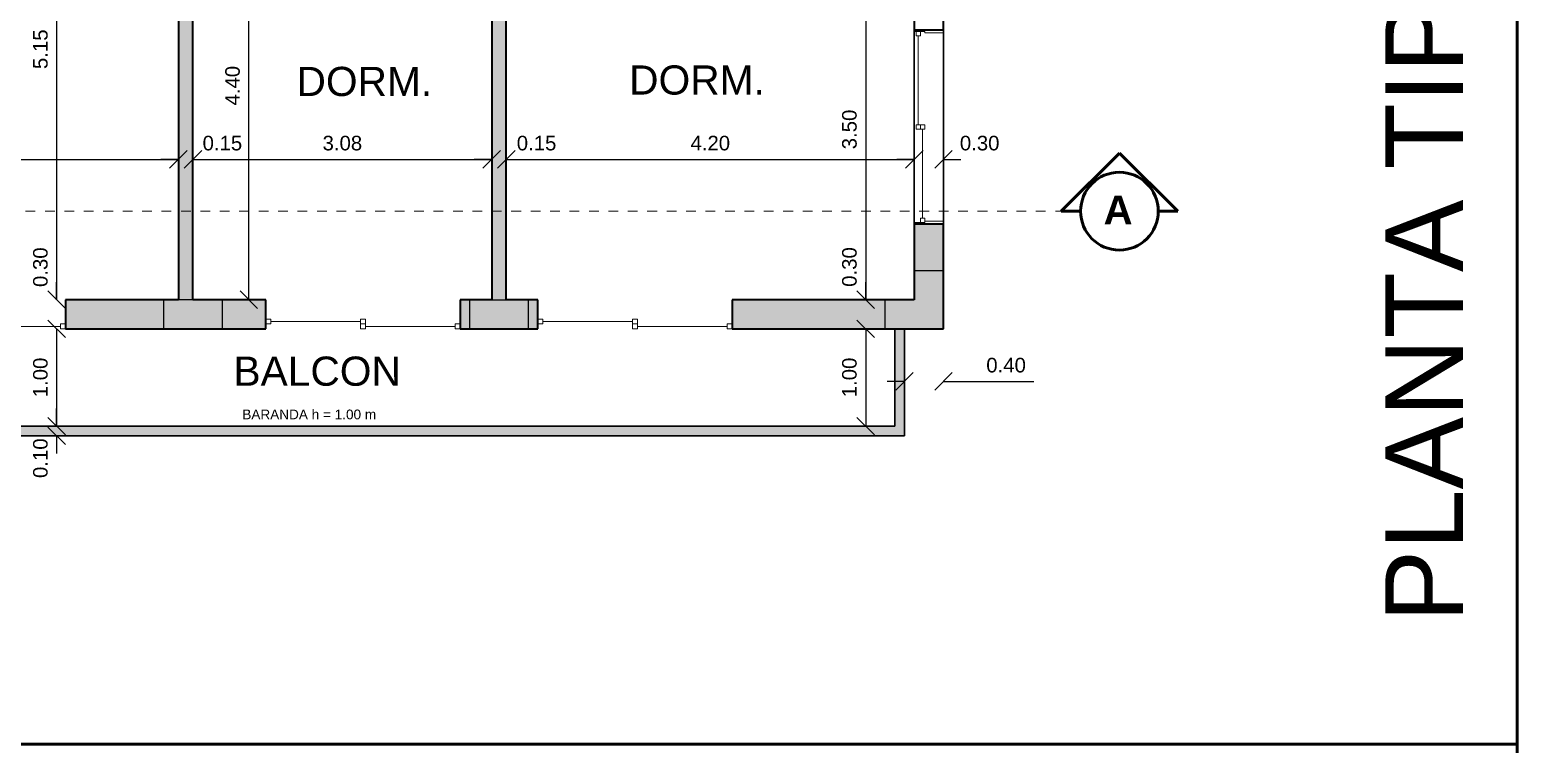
# Model space of a CAD drawing. Header units: metres. Extents: x 42 to 294, y -52 to 32.
# Drawn here: x 194.48 to 209.79, y 3.34 to 10.69 of the extents above; entities that cross this region are included whole.
import ezdxf

# ---------------------------------------------------------------- set-up
doc = ezdxf.new("R2010")
doc.units = ezdxf.units.M
doc.header["$LTSCALE"] = 0.15
doc.linetypes.add('Trazo punto', pattern=[0.015875, 0.00635, -0.004763, 0, -0.004763])
doc.layers.get('0').update_dxf_attribs({"lineweight": 20})
for name, color, linetype, lineweight in [('A-----SYP', 6, 'Continuous', 50), ('A-DOORSYM', 1, 'Continuous', 9), ('A-ELEVOTM', 1, 'Continuous', 9), ('A-GLAZIDM', 6, 'Continuous', 9), ('A-WALL', 2, 'Continuous', 30), ('RECUADRO', 82, 'Continuous', 50)]:
    doc.layers.add(name, color=color, linetype=linetype, lineweight=lineweight)
doc.layers.add('Hatch', color=8, linetype='Continuous')
doc.layers.add('MUROS', color=11, linetype='Continuous')
doc.styles.get("Standard").update_dxf_attribs({"font": 'arial.ttf', "height": 0.15})
doc.dimstyles.new('Copy of Annotative', dxfattribs={"dimtxt": 0.15, "dimasz": 0.18, "dimexe": 0.18, "dimexo": 0.0625, "dimgap": 0.09, "dimtad": 1, "dimzin": 0, "dimdsep": 46, "dimtxsty": 'Standard', "dimblk": 'OBLIQUE', "dimcen": 0.09, "dimse1": 1, "dimse2": 1, "dimadec": 0, "dimazin": 0, "dimtfac": 1, "dimtofl": 0, "dimtmove": 0, "dimatfit": 3, "dimfxl": 1, "dimtolj": 1, "dimtzin": 0, "dimarcsym": 0})

# ---------------------------------------------------------------- blocks, each defined once
blk = doc.blocks.new('Deslizante-2 Paneles - 2000 x 2100mm-72-02 Primer piso')
at = {"layer": 'A-DOORSYM', "lineweight": 13}
for p, q in [((-1, 0.277), (-1, 0.227)), ((-1, 0.277), (-0.95, 0.277)), ((-1, 0.227), (-0.95, 0.227)), ((-0.95, 0.277), (-0.95, 0.227)), ((-0.0254, 0.277), (-0.0254, 0.227)), ((-0.0254, 0.277), (0.0254, 0.277)), ((-0.0254, 0.227), (-0.0254, 0.177)), ((-0.0254, 0.227), (0.0254, 0.227)), ((-0.0254, 0.227), (0.0254, 0.227)), ((-0.0254, 0.177), (0.0254, 0.177)), ((0.0254, 0.277), (0.0254, 0.227)), ((0.0254, 0.227), (0.0254, 0.177)), ((0.9492, 0.227), (0.9492, 0.177)), ((0.9492, 0.227), (1, 0.227)), ((0.9492, 0.177), (1, 0.177)), ((1, 0.227), (1, 0.177))]:
    blk.add_line(p, q, dxfattribs=at)
at = {"layer": 'A-ELEVOTM'}
for p, q in [((-0.95, 0.252), (-0.0254, 0.252)), ((0.0254, 0.202), (0.9492, 0.202))]:
    blk.add_line(p, q, dxfattribs=at)
blk = doc.blocks.new('Deslizante con cubrejuntas - 2000 x 1200mm-40-02 Primer piso')
at = {"layer": 'A-GLAZIDM', "lineweight": 13}
for p, q in [((-1, 0.15), (-0.98095, 0.15)), ((-0.98095, 0.15), (-0.98095, 0.04205)), ((-0.9365, 0.0865), (-0.98095, 0.0865)), ((-0.98095, 0.04205), (-0.96825, 0.04205)), ((-0.96825, 0.04205), (-0.9365, 0.04205)), ((-0.96825, 0.04205), (-0.96825, -0.15)), ((-0.9365, 0.04205), (-0.9365, 0.0865)), ((-0.022225, 0.064275), (-0.9365, 0.064275)), ((-0.022225, 0.13095), (-0.022225, 0.04205)), ((0.022225, 0.13095), (-0.022225, 0.13095)), ((0.022225, 0.0865), (-0.022225, 0.0865)), ((-0.022225, 0.04205), (0.022225, 0.04205)), ((0.022225, 0.04205), (0.022225, 0.13095)), ((0.022225, 0.108725), (0.9365, 0.108725)), ((0.9365, 0.13095), (0.9365, 0.0865)), ((0.98095, 0.13095), (0.9365, 0.13095)), ((0.9365, 0.0865), (0.98095, 0.0865)), ((0.96825, 0.04205), (0.96825, -0.15)), ((0.98095, 0.04205), (0.96825, 0.04205)), ((0.98095, 0.15), (0.98095, 0.04205)), ((1, 0.15), (0.98095, 0.15)), ((1, -0.15), (1, 0.15)), ((-0.96825, -0.15), (-1, -0.15)), ((0.96825, -0.15), (1, -0.15))]:
    blk.add_line(p, q, dxfattribs=at)
blk = doc.blocks.new('Sección - Extremo de sección-3896-02 Primer piso')
at = {"layer": 'A-----SYP'}
for p, q in [((-0.006, 0.00598), (-0.012, 0)), ((0, 0), (-0.006, 0.00598)), ((-0.012, 0), (-0.01, 0)), ((-0.002, 0), (0, 0))]:
    blk.add_line(p, q, dxfattribs=at)
blk.add_circle((-0.006, 0), 0.004, dxfattribs=at)
blk.add_arc((-0.006, 0), 0.004, 0, 180, dxfattribs=at)
blk = doc.blocks.new('_Oblique')
at = {"color": 0, "linetype": 'ByBlock', "lineweight": -2}
blk.add_line((-0.5, -0.5), (0.5, 0.5), dxfattribs=at)
blk = doc.blocks.new('*D2772')
at = {"color": 0, "lineweight": -2, "transparency": 16777216}
blk.add_line((191.759, 9.355), (196.009, 9.355), dxfattribs=at)
at = {"layer": 'Defpoints', "color": 0, "transparency": 16777216}
for p in [(191.759, 9.358), (196.009, 9.367), (196.009, 9.355)]:
    blk.add_point(p, dxfattribs=at)
at = {"color": 0, "lineweight": -2, "transparency": 16777216, "xscale": 0.18, "yscale": 0.18, "zscale": 0.18, "rotation": 180}
blk.add_blockref('_Oblique', (191.759, 9.355), dxfattribs=at)
at = {"color": 0, "lineweight": -2, "transparency": 16777216, "xscale": 0.18, "yscale": 0.18, "zscale": 0.18}
blk.add_blockref('_Oblique', (196.009, 9.355), dxfattribs=at)
at = {"color": 0, "transparency": 16777216, "insert": (193.884, 9.521), "char_height": 0.15, "attachment_point": 5}
blk.add_mtext('\\A1;4.25', dxfattribs=at)
blk = doc.blocks.new('*D2773')
at = {"color": 0, "lineweight": -2, "transparency": 16777216}
for p, q in [((196.009, 9.355), (195.829, 9.355)), ((196.159, 9.355), (196.339, 9.355))]:
    blk.add_line(p, q, dxfattribs=at)
at = {"layer": 'Defpoints', "color": 0, "transparency": 16777216}
for p in [(196.009, 9.367), (196.159, 9.363), (196.159, 9.355)]:
    blk.add_point(p, dxfattribs=at)
at = {"color": 0, "lineweight": -2, "transparency": 16777216, "xscale": 0.18, "yscale": 0.18, "zscale": 0.18}
blk.add_blockref('_Oblique', (196.009, 9.355), dxfattribs=at)
at = {"color": 0, "lineweight": -2, "transparency": 16777216, "xscale": 0.18, "yscale": 0.18, "zscale": 0.18, "rotation": 180}
blk.add_blockref('_Oblique', (196.159, 9.355), dxfattribs=at)
at = {"color": 0, "transparency": 16777216, "insert": (196.462, 9.521), "char_height": 0.15, "attachment_point": 5}
blk.add_mtext('\\A1;0.15', dxfattribs=at)
blk = doc.blocks.new('*D2774')
at = {"color": 0, "lineweight": -2, "transparency": 16777216}
blk.add_line((196.159, 9.355), (199.234, 9.355), dxfattribs=at)
at = {"layer": 'Defpoints', "color": 0, "transparency": 16777216}
for p in [(196.159, 9.363), (199.234, 9.361), (199.234, 9.355)]:
    blk.add_point(p, dxfattribs=at)
at = {"color": 0, "lineweight": -2, "transparency": 16777216, "xscale": 0.18, "yscale": 0.18, "zscale": 0.18, "rotation": 180}
blk.add_blockref('_Oblique', (196.159, 9.355), dxfattribs=at)
at = {"color": 0, "lineweight": -2, "transparency": 16777216, "xscale": 0.18, "yscale": 0.18, "zscale": 0.18}
blk.add_blockref('_Oblique', (199.234, 9.355), dxfattribs=at)
at = {"color": 0, "transparency": 16777216, "insert": (197.697, 9.521), "char_height": 0.15, "attachment_point": 5}
blk.add_mtext('\\A1;3.08', dxfattribs=at)
blk = doc.blocks.new('*D2775')
at = {"color": 0, "lineweight": -2, "transparency": 16777216}
for p, q in [((199.234, 9.355), (199.054, 9.355)), ((199.384, 9.355), (199.564, 9.355))]:
    blk.add_line(p, q, dxfattribs=at)
at = {"layer": 'Defpoints', "color": 0, "transparency": 16777216}
for p in [(199.234, 9.361), (199.384, 9.376), (199.384, 9.355)]:
    blk.add_point(p, dxfattribs=at)
at = {"color": 0, "lineweight": -2, "transparency": 16777216, "xscale": 0.18, "yscale": 0.18, "zscale": 0.18}
blk.add_blockref('_Oblique', (199.234, 9.355), dxfattribs=at)
at = {"color": 0, "lineweight": -2, "transparency": 16777216, "xscale": 0.18, "yscale": 0.18, "zscale": 0.18, "rotation": 180}
blk.add_blockref('_Oblique', (199.384, 9.355), dxfattribs=at)
at = {"color": 0, "transparency": 16777216, "insert": (199.696, 9.521), "char_height": 0.15, "attachment_point": 5}
blk.add_mtext('\\A1;0.15', dxfattribs=at)
blk = doc.blocks.new('*D2776')
at = {"color": 0, "lineweight": -2, "transparency": 16777216}
blk.add_line((199.384, 9.355), (203.584, 9.355), dxfattribs=at)
at = {"layer": 'Defpoints', "color": 0, "transparency": 16777216}
for p in [(199.384, 9.376), (203.584, 9.356), (203.584, 9.355)]:
    blk.add_point(p, dxfattribs=at)
at = {"color": 0, "lineweight": -2, "transparency": 16777216, "xscale": 0.18, "yscale": 0.18, "zscale": 0.18, "rotation": 180}
blk.add_blockref('_Oblique', (199.384, 9.355), dxfattribs=at)
at = {"color": 0, "lineweight": -2, "transparency": 16777216, "xscale": 0.18, "yscale": 0.18, "zscale": 0.18}
blk.add_blockref('_Oblique', (203.584, 9.355), dxfattribs=at)
at = {"color": 0, "transparency": 16777216, "insert": (201.484, 9.521), "char_height": 0.15, "attachment_point": 5}
blk.add_mtext('\\A1;4.20', dxfattribs=at)
blk = doc.blocks.new('*D2777')
at = {"color": 0, "lineweight": -2, "transparency": 16777216}
for p, q in [((203.584, 9.355), (203.404, 9.355)), ((203.884, 9.355), (204.064, 9.355))]:
    blk.add_line(p, q, dxfattribs=at)
at = {"layer": 'Defpoints', "color": 0, "transparency": 16777216}
for p in [(203.584, 9.356), (203.884, 9.355), (203.884, 9.348)]:
    blk.add_point(p, dxfattribs=at)
at = {"color": 0, "lineweight": -2, "transparency": 16777216, "xscale": 0.18, "yscale": 0.18, "zscale": 0.18}
blk.add_blockref('_Oblique', (203.584, 9.355), dxfattribs=at)
at = {"color": 0, "lineweight": -2, "transparency": 16777216, "xscale": 0.18, "yscale": 0.18, "zscale": 0.18, "rotation": 180}
blk.add_blockref('_Oblique', (203.884, 9.355), dxfattribs=at)
at = {"color": 0, "transparency": 16777216, "insert": (204.257, 9.521), "char_height": 0.15, "attachment_point": 5}
blk.add_mtext('\\A1;0.30', dxfattribs=at)
blk = doc.blocks.new('*D2779')
at = {"color": 0, "lineweight": -2, "transparency": 16777216}
for p, q in [((203.484, 7.072), (203.304, 7.072)), ((203.884, 7.072), (204.813, 7.072))]:
    blk.add_line(p, q, dxfattribs=at)
at = {"layer": 'Defpoints', "color": 0, "transparency": 16777216}
for p in [(203.484, 7.062), (203.884, 7.072), (203.884, 7.062)]:
    blk.add_point(p, dxfattribs=at)
at = {"color": 0, "lineweight": -2, "transparency": 16777216, "xscale": 0.18, "yscale": 0.18, "zscale": 0.18}
blk.add_blockref('_Oblique', (203.484, 7.072), dxfattribs=at)
at = {"color": 0, "lineweight": -2, "transparency": 16777216, "xscale": 0.18, "yscale": 0.18, "zscale": 0.18, "rotation": 180}
blk.add_blockref('_Oblique', (203.884, 7.072), dxfattribs=at)
at = {"color": 0, "transparency": 16777216, "insert": (204.529, 7.238), "char_height": 0.15, "attachment_point": 5}
blk.add_mtext('\\A1;0.40', dxfattribs=at)
blk = doc.blocks.new('*D2717')
at = {"color": 0, "lineweight": -2, "transparency": 16777216}
blk.add_line((194.756, 13.062), (194.756, 7.912), dxfattribs=at)
at = {"layer": 'Defpoints', "color": 0, "transparency": 16777216}
for p in [(194.785, 13.062), (194.756, 7.912), (194.797, 7.912)]:
    blk.add_point(p, dxfattribs=at)
at = {"color": 0, "lineweight": -2, "transparency": 16777216, "xscale": 0.18, "yscale": 0.18, "zscale": 0.18}
for p, rotation in [((194.756, 13.062), 90), ((194.756, 7.912), 270)]:
    blk.add_blockref('_Oblique', p, dxfattribs=dict(at, rotation=rotation))
at = {"color": 0, "transparency": 16777216, "insert": (194.589, 10.487), "char_height": 0.15, "attachment_point": 5, "rotation": 90}
blk.add_mtext('\\A1;5.15', dxfattribs=at)
blk = doc.blocks.new('*D2718')
at = {"color": 0, "lineweight": -2, "transparency": 16777216}
for p, q in [((194.756, 7.912), (194.756, 8.092)), ((194.756, 7.612), (194.756, 7.432))]:
    blk.add_line(p, q, dxfattribs=at)
at = {"layer": 'Defpoints', "color": 0, "transparency": 16777216}
for p in [(194.797, 7.912), (194.756, 7.612), (194.797, 7.612)]:
    blk.add_point(p, dxfattribs=at)
at = {"color": 0, "lineweight": -2, "transparency": 16777216, "xscale": 0.18, "yscale": 0.18, "zscale": 0.18}
for p, rotation in [((194.756, 7.912), 270), ((194.756, 7.612), 90)]:
    blk.add_blockref('_Oblique', p, dxfattribs=dict(at, rotation=rotation))
at = {"color": 0, "transparency": 16777216, "insert": (194.589, 8.246), "char_height": 0.15, "attachment_point": 5, "rotation": 90}
blk.add_mtext('\\A1;0.30', dxfattribs=at)
blk = doc.blocks.new('*D2719')
at = {"color": 0, "lineweight": -2, "transparency": 16777216}
blk.add_line((194.756, 7.612), (194.756, 6.612), dxfattribs=at)
at = {"layer": 'Defpoints', "color": 0, "transparency": 16777216}
for p in [(194.797, 7.612), (194.751, 6.612), (194.756, 6.612)]:
    blk.add_point(p, dxfattribs=at)
at = {"color": 0, "lineweight": -2, "transparency": 16777216, "xscale": 0.18, "yscale": 0.18, "zscale": 0.18}
for p, rotation in [((194.756, 7.612), 90), ((194.756, 6.612), 270)]:
    blk.add_blockref('_Oblique', p, dxfattribs=dict(at, rotation=rotation))
at = {"color": 0, "transparency": 16777216, "insert": (194.589, 7.112), "char_height": 0.15, "attachment_point": 5, "rotation": 90}
blk.add_mtext('\\A1;1.00', dxfattribs=at)
blk = doc.blocks.new('*D2720')
at = {"color": 0, "lineweight": -2, "transparency": 16777216}
for p, q in [((194.756, 6.612), (194.756, 6.792)), ((194.756, 6.512), (194.756, 6.332))]:
    blk.add_line(p, q, dxfattribs=at)
at = {"layer": 'Defpoints', "color": 0, "transparency": 16777216}
for p in [(194.751, 6.612), (194.755, 6.512), (194.756, 6.512)]:
    blk.add_point(p, dxfattribs=at)
at = {"color": 0, "lineweight": -2, "transparency": 16777216, "xscale": 0.18, "yscale": 0.18, "zscale": 0.18}
for p, rotation in [((194.756, 6.612), 270), ((194.756, 6.512), 90)]:
    blk.add_blockref('_Oblique', p, dxfattribs=dict(at, rotation=rotation))
at = {"color": 0, "transparency": 16777216, "insert": (194.589, 6.282), "char_height": 0.15, "attachment_point": 5, "rotation": 90}
blk.add_mtext('\\A1;0.10', dxfattribs=at)
blk = doc.blocks.new('*D2724')
at = {"color": 0, "lineweight": -2, "transparency": 16777216}
blk.add_line((196.734, 7.912), (196.734, 12.312), dxfattribs=at)
at = {"layer": 'Defpoints', "color": 0, "transparency": 16777216}
for p in [(196.734, 12.312), (196.734, 12.312), (196.736, 7.912)]:
    blk.add_point(p, dxfattribs=at)
at = {"color": 0, "lineweight": -2, "transparency": 16777216, "xscale": 0.18, "yscale": 0.18, "zscale": 0.18}
for p, rotation in [((196.734, 12.312), 90), ((196.734, 7.912), 270)]:
    blk.add_blockref('_Oblique', p, dxfattribs=dict(at, rotation=rotation))
at = {"color": 0, "transparency": 16777216, "insert": (196.567, 10.112), "char_height": 0.15, "attachment_point": 5, "rotation": 90}
blk.add_mtext('\\A1;4.40', dxfattribs=at)
blk = doc.blocks.new('*D2705')
at = {"color": 0, "lineweight": -2, "transparency": 16777216}
blk.add_line((203.084, 11.412), (203.084, 7.912), dxfattribs=at)
at = {"layer": 'Defpoints', "color": 0, "transparency": 16777216}
for p in [(203.084, 11.412), (203.084, 7.912), (203.084, 7.912)]:
    blk.add_point(p, dxfattribs=at)
at = {"color": 0, "lineweight": -2, "transparency": 16777216, "xscale": 0.18, "yscale": 0.18, "zscale": 0.18}
for p, rotation in [((203.084, 11.412), 90), ((203.084, 7.912), 270)]:
    blk.add_blockref('_Oblique', p, dxfattribs=dict(at, rotation=rotation))
at = {"color": 0, "transparency": 16777216, "insert": (202.917, 9.662), "char_height": 0.15, "attachment_point": 5, "rotation": 90}
blk.add_mtext('\\A1;3.50', dxfattribs=at)
blk = doc.blocks.new('*D2706')
at = {"color": 0, "lineweight": -2, "transparency": 16777216}
for p, q in [((203.084, 7.912), (203.084, 8.092)), ((203.084, 7.612), (203.084, 7.432))]:
    blk.add_line(p, q, dxfattribs=at)
at = {"layer": 'Defpoints', "color": 0, "transparency": 16777216}
for p in [(203.084, 7.912), (203.084, 7.612), (203.084, 7.612)]:
    blk.add_point(p, dxfattribs=at)
at = {"color": 0, "lineweight": -2, "transparency": 16777216, "xscale": 0.18, "yscale": 0.18, "zscale": 0.18}
for p, rotation in [((203.084, 7.912), 270), ((203.084, 7.612), 90)]:
    blk.add_blockref('_Oblique', p, dxfattribs=dict(at, rotation=rotation))
at = {"color": 0, "transparency": 16777216, "insert": (202.917, 8.248), "char_height": 0.15, "attachment_point": 5, "rotation": 90}
blk.add_mtext('\\A1;0.30', dxfattribs=at)
blk = doc.blocks.new('*D2707')
at = {"color": 0, "lineweight": -2, "transparency": 16777216}
blk.add_line((203.084, 7.612), (203.084, 6.612), dxfattribs=at)
at = {"layer": 'Defpoints', "color": 0, "transparency": 16777216}
for p in [(203.084, 7.612), (203.084, 6.612), (203.084, 6.612)]:
    blk.add_point(p, dxfattribs=at)
at = {"color": 0, "lineweight": -2, "transparency": 16777216, "xscale": 0.18, "yscale": 0.18, "zscale": 0.18}
for p, rotation in [((203.084, 7.612), 90), ((203.084, 6.612), 270)]:
    blk.add_blockref('_Oblique', p, dxfattribs=dict(at, rotation=rotation))
at = {"color": 0, "transparency": 16777216, "insert": (202.917, 7.112), "char_height": 0.15, "attachment_point": 5, "rotation": 90}
blk.add_mtext('\\A1;1.00', dxfattribs=at)

msp = doc.modelspace()

# ---------------------------------------------------------------- hatches: boundary and pattern name
at = {"layer": 'Hatch'}
msp.add_hatch(color=256, dxfattribs=at).paths.add_polyline_path([(203.884, 7.612), (203.884, 8.212), (203.584, 8.212), (203.584, 7.912), (203.284, 7.912), (203.284, 7.612)])
at = {"layer": 'Hatch', "ltscale": 0.2}
for points in [[(196.459, 7.912), (196.234, 7.912), (195.859, 7.912), (195.859, 7.612), (196.459, 7.612)], [(199.609, 7.612), (199.609, 7.912), (199.009, 7.912), (199.009, 7.612)]]:
    msp.add_hatch(color=256, dxfattribs=at).paths.add_polyline_path(points)
at = {"layer": 'MUROS'}
h = msp.add_hatch(color=256, dxfattribs=at)
h.paths.add_polyline_path([(186.309, 18.812), (183.509, 18.812), (183.509, 18.662), (186.109, 18.662), (186.109, 17.612), (186.259, 17.612), (186.259, 18.662), (186.309, 18.662)])
h.paths.add_polyline_path([(186.009, 20.337), (185.909, 20.337), (185.909, 20.187), (186.009, 20.187)])
h.paths.add_polyline_path([(187.309, 20.487), (186.309, 20.487), (186.309, 20.187), (187.309, 20.187)])
h.paths.add_polyline_path([(186.259, 16.812), (186.109, 16.812), (186.109, 14.663), (186.259, 14.663)])
h.paths.add_polyline_path([(187.791, 18.812), (187.309, 18.812), (187.309, 18.662), (187.359, 18.662), (187.359, 17.612), (187.791, 17.612), (187.791, 17.762), (187.509, 17.762), (187.509, 18.662), (187.791, 18.662)])
h.paths.add_polyline_path([(188.844, 18.812), (188.609, 18.812), (188.609, 18.662), (188.844, 18.662)])
h.paths.add_polyline_path([(188.459, 18.812), (187.791, 18.812), (187.791, 18.662), (188.459, 18.662)])
h.paths.add_polyline_path([(188.459, 17.762), (187.791, 17.762), (187.791, 17.612), (188.459, 17.612)])
h.paths.add_polyline_path([(190.109, 18.812), (189.894, 18.812), (189.894, 18.662), (190.109, 18.662)])
h.paths.add_polyline_path([(190.494, 18.812), (190.259, 18.812), (190.259, 18.662), (190.494, 18.662)])
h.paths.add_polyline_path([(187.409, 13.812), (186.259, 13.812), (186.259, 13.662), (186.884, 13.662), (186.884, 13.012), (187.184, 13.012), (187.184, 13.512), (187.409, 13.512)])
h.paths.add_polyline_path([(188.459, 13.812), (188.209, 13.812), (188.209, 13.512), (188.459, 13.512), (188.459, 13.662)])
h.paths.add_polyline_path([(189.072, 13.812), (188.609, 13.812), (188.609, 13.662), (188.609, 13.512), (189.072, 13.512)])
h.paths.add_polyline_path([(191.109, 13.812), (191.072, 13.812), (191.072, 13.512), (191.109, 13.512)])
h.paths.add_polyline_path([(191.759, 13.512), (191.459, 13.512), (191.459, 13.012), (191.759, 13.012)])
h.paths.add_polyline_path([(193.309, 13.662), (191.909, 13.662), (191.909, 13.512), (193.309, 13.512)])
h.paths.add_polyline_path([(193.459, 15.262), (192.459, 15.262), (192.459, 15.112), (193.309, 15.112), (193.309, 14.112), (193.459, 14.112)])
h.paths.add_polyline_path([(193.459, 17.012), (193.309, 17.012), (193.309, 16.262), (193.459, 16.262)])
h.paths.add_polyline_path([(193.309, 17.162), (192.659, 17.162), (192.659, 17.862), (193.309, 17.862), (193.309, 17.612), (193.459, 17.612), (193.459, 18.662), (196.959, 18.662), (196.959, 18.812), (191.909, 18.812), (191.909, 18.662), (192.559, 18.662), (192.559, 17.162), (191.909, 17.162), (191.909, 17.012), (193.309, 17.012)])
h.paths.add_polyline_path([(192.659, 17.962), (192.659, 18.662), (193.309, 18.662), (193.309, 17.962)], flags=16)
h.paths.add_polyline_path([(187.184, 8.822), (186.884, 8.822), (186.884, 8.712), (185.784, 8.712), (185.784, 8.412), (186.884, 8.412), (187.184, 8.412)])
h.paths.add_polyline_path([(187.184, 9.412), (186.884, 9.412), (186.884, 8.822), (187.184, 8.822)])
h.paths.add_polyline_path([(191.759, 8.512), (191.459, 8.512), (191.459, 8.412), (191.759, 8.412)])
h.paths.add_polyline_path([(192.847, 7.912), (191.759, 7.912), (191.759, 7.612), (192.847, 7.612)])
h.paths.add_polyline_path([(203.484, 7.612), (203.384, 7.612), (203.384, 6.612), (192.059, 6.612), (192.059, 7.612), (191.959, 7.612), (191.959, 6.512), (203.484, 6.512)])
h.paths.add_polyline_path([(195.859, 7.912), (194.847, 7.912), (194.847, 7.612), (195.859, 7.612)])
h.paths.add_polyline_path([(196.909, 7.912), (196.459, 7.912), (196.459, 7.612), (196.909, 7.612)])
h.paths.add_polyline_path([(196.159, 12.912), (197.934, 12.912), (197.934, 12.312), (198.084, 12.312), (198.084, 13.912), (198.334, 13.912), (198.334, 14.062), (198.084, 14.062), (198.084, 14.962), (197.934, 14.962), (197.934, 13.062), (196.009, 13.062), (196.009, 11.511), (196.009, 10.406), (196.009, 8.822), (196.159, 8.822)])
h.paths.add_polyline_path([(199.384, 13.412), (199.234, 13.412), (199.234, 8.822), (199.384, 8.822)])
h.paths.add_polyline_path([(199.384, 8.822), (199.234, 8.822), (199.234, 7.912), (199.384, 7.912)])
h.paths.add_polyline_path([(196.159, 8.822), (196.009, 8.822), (196.009, 7.912), (196.159, 7.912)])
h = msp.add_hatch(color=256, dxfattribs=at)
h.paths.add_polyline_path([(203.884, 8.687), (203.584, 8.687), (203.584, 8.212), (203.884, 8.212)])
h.paths.add_polyline_path([(203.284, 7.912), (201.709, 7.912), (201.709, 7.612), (203.284, 7.612)])
h = msp.add_hatch(color=256, dxfattribs=at)
h.paths.add_polyline_path([(199.709, 7.912), (199.609, 7.912), (199.609, 7.612), (199.709, 7.612)])
h.paths.add_polyline_path([(199.009, 7.912), (198.909, 7.912), (198.909, 7.612), (199.009, 7.612)])

# ---------------------------------------------------------------- linework, layer by layer
at = {"layer": 'A-----SYP', "linetype": 'Trazo punto', "lineweight": 15}
msp.add_line((173.236, 8.822), (205.296, 8.822), dxfattribs=at)
at = {"layer": 'A-WALL', "lineweight": 35}
for p, q in [((199.234, 13.912), (199.234, 7.912)), ((199.384, 7.912), (199.384, 13.912)), ((196.159, 7.912), (196.159, 12.912)), ((203.884, 10.687), (203.884, 12.262)), ((196.009, 11.511), (196.009, 10.406)), ((203.584, 11.412), (203.584, 10.687)), ((203.584, 10.687), (203.884, 10.687)), ((196.009, 10.406), (196.009, 7.912)), ((203.584, 8.687), (203.584, 7.912)), ((203.884, 8.687), (203.584, 8.687)), ((203.884, 7.612), (203.884, 8.687)), ((196.009, 7.912), (194.847, 7.912)), ((194.847, 7.912), (194.847, 7.612)), ((196.909, 7.912), (196.159, 7.912)), ((196.909, 7.612), (196.909, 7.912)), ((199.234, 7.912), (198.909, 7.912)), ((198.909, 7.912), (198.909, 7.612)), ((199.709, 7.912), (199.384, 7.912)), ((199.709, 7.612), (199.709, 7.912)), ((203.584, 7.912), (201.709, 7.912)), ((201.709, 7.912), (201.709, 7.612)), ((194.847, 7.612), (196.909, 7.612)), ((198.909, 7.612), (199.709, 7.612)), ((201.709, 7.612), (203.884, 7.612))]:
    msp.add_line(p, q, dxfattribs=at)
at = {"layer": 'A-WALL'}
for p, q in [((203.584, 8.687), (203.584, 10.687)), ((203.884, 10.687), (203.884, 8.687)), ((203.384, 6.612), (203.384, 7.612)), ((203.484, 7.612), (203.484, 6.512)), ((192.059, 6.612), (203.384, 6.612)), ((203.484, 6.512), (191.959, 6.512))]:
    msp.add_line(p, q, dxfattribs=at)
at = {"layer": 'Hatch', "ltscale": 0.2}
for p, q in [((203.584, 8.212), (203.884, 8.212)), ((203.884, 8.212), (203.884, 7.612)), ((195.859, 7.612), (195.859, 7.912)), ((196.459, 7.912), (195.859, 7.912)), ((196.459, 7.912), (196.459, 7.612)), ((199.009, 7.612), (199.009, 7.912)), ((199.009, 7.912), (199.609, 7.912)), ((199.609, 7.912), (199.609, 7.612)), ((203.284, 7.612), (203.284, 7.912)), ((203.284, 7.912), (203.584, 7.912)), ((196.459, 7.612), (195.859, 7.612)), ((199.609, 7.612), (199.009, 7.612)), ((203.884, 7.612), (203.284, 7.612))]:
    msp.add_line(p, q, dxfattribs=at)
at = {"layer": 'Hatch'}
msp.add_line((203.584, 8.212), (203.584, 7.912), dxfattribs=at)
at = {"layer": 'RECUADRO', "ltscale": 0.1}
for p, q in [((209.791, 31.505), (209.791, 3.341)), ((209.791, -15.608), (209.791, 26.392)), ((209.791, 3.341), (167.791, 3.341))]:
    msp.add_line(p, q, dxfattribs=at)

# ---------------------------------------------------------------- block references
at = {"layer": 'A-----SYP', "extrusion": (0, 0, -1), "xscale": 99.99999999999993, "yscale": 99.99999999999993, "zscale": 99.99999999999993}
msp.add_blockref('Sección - Extremo de sección-3896-02 Primer piso', (-205.096, 8.822), dxfattribs=at)
at = {"layer": 'A-GLAZIDM', "rotation": 89.99999999999991}
msp.add_blockref('Deslizante con cubrejuntas - 2000 x 1200mm-40-02 Primer piso', (203.734, 9.687), dxfattribs=at)
at = {"layer": 'MUROS', "rotation": 180}
for p in [(193.847, 7.889), (197.909, 7.889), (200.709, 7.889)]:
    msp.add_blockref('Deslizante-2 Paneles - 2000 x 2100mm-72-02 Primer piso', p, dxfattribs=at)

# ---------------------------------------------------------------- texts
at = {"char_height": 0.3, "width": 8.33083, "attachment_point": 1}
for s, insert in [('DORM.', (197.225, 10.306)), ('DORM.', (200.649, 10.321)), ('BALCON', (196.576, 7.327))]:
    msp.add_mtext(s, dxfattribs=dict(at, insert=insert))
at = {"ltscale": 0.1, "insert": (196.667, 6.782), "char_height": 0.1, "width": 1.54537, "attachment_point": 1}
msp.add_mtext('BARANDA h = 1.00 m', dxfattribs=at)
at = {"layer": 'RECUADRO', "ltscale": 0.1, "insert": (208.433, 4.594), "char_height": 0.8, "width": 25.93368, "attachment_point": 1, "rotation": 90}
msp.add_mtext('PLANTA TIPO 1º y 2º PISO ACOTADA ESC. 1:100', dxfattribs=at)

# ---------------------------------------------------------------- dimensions: what is measured, and where the dimension line sits
for base, p1, p2, override, picture, middle in [((194.756, 7.912), (194.785, 13.062), (194.797, 7.912), {"dimscale": 0, "dimtix": 0, "dimtofl": 0, "dimtmove": 1, "dimatfit": 3}, '*D2717', (194.589, 10.487)), ((196.734, 12.312), (196.736, 7.912), (196.734, 12.312), {"dimscale": 0, "dimtix": 0, "dimtofl": 0, "dimtmove": 0, "dimatfit": 3}, '*D2724', (196.567, 10.112)), ((203.084, 7.912), (203.084, 11.412), (203.084, 7.912), {"dimscale": 0, "dimtix": 0, "dimtofl": 0, "dimtmove": 1, "dimatfit": 3}, '*D2705', (202.917, 9.662)), ((194.756, 6.612), (194.797, 7.612), (194.751, 6.612), {"dimscale": 0, "dimtix": 0, "dimtofl": 0, "dimtmove": 1, "dimatfit": 3}, '*D2719', (194.589, 7.112)), ((203.084, 6.612), (203.084, 7.612), (203.084, 6.612), {"dimscale": 0, "dimtix": 0, "dimtofl": 0, "dimtmove": 1, "dimatfit": 3}, '*D2707', (202.917, 7.112))]:
    dim = msp.add_linear_dim(base=base, p1=p1, p2=p2, angle=90, dimstyle='Copy of Annotative', override=override)
    dim.commit()
    dim.dimension.update_dxf_attribs({"geometry": picture, "text_midpoint": middle})
for base, p1, p2, override, picture, middle in [((196.009, 9.355), (191.759, 9.358), (196.009, 9.367), {"dimscale": 0, "dimtix": 0, "dimtofl": 0, "dimtmove": 1, "dimatfit": 3}, '*D2772', (193.884, 9.521)), ((199.234068924, 9.354684641), (196.159068924, 9.363029689), (199.234068924, 9.361194181), {"dimscale": 0, "dimtix": 0, "dimtofl": 0, "dimtmove": 1, "dimatfit": 3}, '*D2774', (197.696568924, 9.521321749)), ((203.584, 9.355), (199.384, 9.376), (203.584, 9.356), {"dimscale": 0, "dimtix": 0, "dimtofl": 0, "dimtmove": 1, "dimatfit": 3}, '*D2776', (201.484, 9.521)), ((203.884, 7.072), (203.484, 7.062), (203.884, 7.062), {"dimscale": 0, "dimtix": 0, "dimtofl": 0, "dimtmove": 0, "dimatfit": 3}, '*D2779', (204.529, 7.238))]:
    dim = msp.add_linear_dim(base=base, p1=p1, p2=p2, dimstyle='Copy of Annotative', override=override)
    dim.commit()
    dim.dimension.update_dxf_attribs({"geometry": picture, "text_midpoint": middle})
for base, p1, p2, picture, middle in [((196.159, 9.355), (196.009, 9.367), (196.159, 9.363), '*D2773', (196.462, 9.355)), ((199.384, 9.355), (199.234, 9.361), (199.384, 9.376), '*D2775', (199.696, 9.355)), ((203.884, 9.355), (203.584, 9.356), (203.884, 9.348), '*D2777', (204.257, 9.355))]:
    dim = msp.add_linear_dim(base=base, p1=p1, p2=p2, dimstyle='Copy of Annotative', override={"dimscale": 0, "dimtix": 0, "dimtofl": 0, "dimtmove": 1, "dimatfit": 3})
    dim.commit()
    dim.dimension.update_dxf_attribs({"geometry": picture, "text_midpoint": middle, "dimtype": 160})
for base, p1, p2, picture, middle in [((194.756, 7.612), (194.797, 7.912), (194.797, 7.612), '*D2718', (194.756, 8.246)), ((203.084, 7.612), (203.084, 7.912), (203.084, 7.612), '*D2706', (203.084, 8.248)), ((194.756, 6.512), (194.751, 6.612), (194.755, 6.512), '*D2720', (194.756, 6.282))]:
    dim = msp.add_linear_dim(base=base, p1=p1, p2=p2, angle=90, dimstyle='Copy of Annotative', override={"dimscale": 0, "dimtix": 0, "dimtofl": 0, "dimtmove": 1, "dimatfit": 3})
    dim.commit()
    dim.dimension.update_dxf_attribs({"geometry": picture, "text_midpoint": middle, "dimtype": 160})

# ---------------------------------------------------------------- next in the draw order: texts
at = {"layer": 'A-----SYP', "insert": (205.682, 8.983), "char_height": 0.29506, "width": 0.162, "attachment_point": 2, "line_spacing_factor": 0.938532, "bg_fill": 3, "box_fill_scale": 1.25, "bg_fill_color": 0, "bg_fill_transparency": 0}
msp.add_mtext('{\\fArial|b1|i0|c0|p34;A}', dxfattribs=at)

doc.saveas('drawing.dxf')
